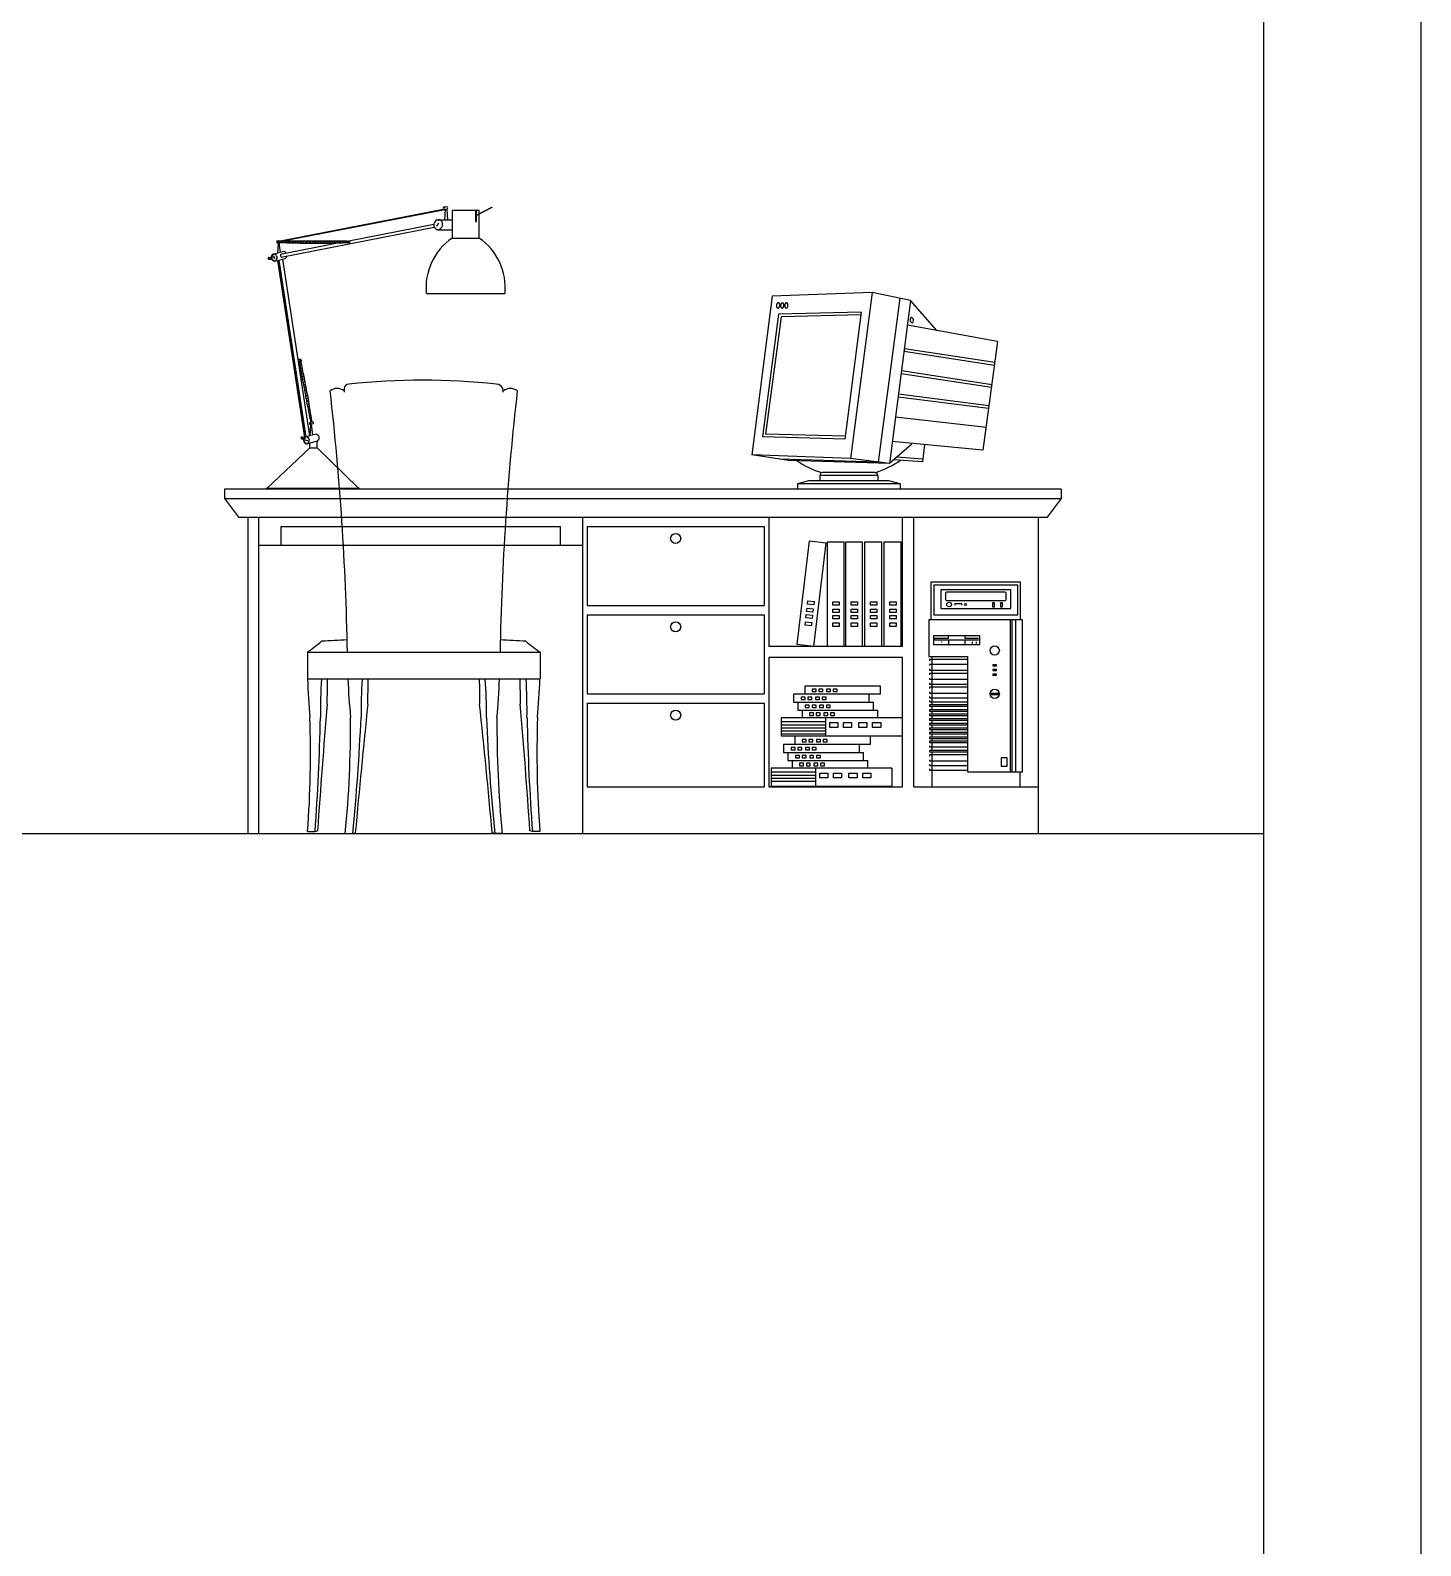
# Model space of a CAD drawing. Header units: inches. Extents: x 6.9 to 49.4, y 11.8 to 36.5.
# Drawn here: x 24.876 to 27.865, y 20.892 to 24.151 of the extents above; entities that cross this region are included whole.
import ezdxf

# ---------------------------------------------------------------- set-up
doc = ezdxf.new("R2010")
doc.units = ezdxf.units.IN
doc.header["$MEASUREMENT"] = 0
for name, color, linetype in [('02', 2, 'Continuous'), ('1', 1, 'Continuous'), ('kadrbm', 4, 'Continuous')]:
    doc.layers.add(name, color=color, linetype=linetype)

# ---------------------------------------------------------------- blocks, each defined once
blk = doc.blocks.new('kadrbm')
at = {"layer": 'kadrbm', "color": 4}
blk.add_lwpolyline([(0, 0), (0, 24.7972), (21, 24.7972), (21, 0), (0, 0)], close=True, dxfattribs=at)
blk.add_lwpolyline([(20.6631, 0.3257), (20.6631, 24.4603), (0.3369, 24.4603), (0.3369, 0.3257), (20.6631, 0.3257)], dxfattribs=at)

msp = doc.modelspace()

# ---------------------------------------------------------------- linework, layer by layer
at = {"layer": '02'}
for p, q in [((25.4092, 23.6977), (25.7632, 23.7661)), ((25.415, 23.6975), (25.7634, 23.7648)), ((25.7713, 23.7715), (25.7649, 23.7706)), ((25.7651, 23.7707), (25.7651, 23.7706)), ((25.7653, 23.7649), (25.7719, 23.7661)), ((25.7679, 23.7653), (25.7666, 23.7435)), ((25.7679, 23.7711), (25.7679, 23.771)), ((25.7713, 23.766), (25.7726, 23.7436)), ((25.841, 23.7637), (25.7825, 23.7637)), ((25.7825, 23.7637), (25.7825, 23.704)), ((25.8327, 23.7637), (25.8327, 23.74)), ((25.8353, 23.7536), (25.868, 23.7704)), ((25.868, 23.7696), (25.8353, 23.7529)), ((25.8353, 23.74), (25.8353, 23.7637)), ((25.841, 23.704), (25.841, 23.7637)), ((25.868, 23.7704), (25.868, 23.7696)), ((25.4154, 23.6629), (25.7442, 23.7278)), ((25.5568, 23.6977), (25.7433, 23.7342)), ((25.7499, 23.7299), (25.7495, 23.7303)), ((25.7537, 23.736), (25.7499, 23.7299)), ((25.7523, 23.7436), (25.7825, 23.7436)), ((25.7532, 23.7363), (25.7537, 23.736)), ((25.8327, 23.74), (25.8353, 23.74)), ((25.4067, 23.6938), (25.4091, 23.6939)), ((25.4091, 23.6978), (25.4071, 23.6977)), ((25.4087, 23.6939), (25.4075, 23.6717)), ((25.4101, 23.6948), (25.4102, 23.6974)), ((25.4104, 23.6948), (25.413, 23.6729)), ((25.4134, 23.6946), (25.4135, 23.6974)), ((25.414, 23.6694), (25.5362, 23.6936)), ((25.4167, 23.6945), (25.4169, 23.6975)), ((25.4201, 23.6944), (25.4202, 23.6975)), ((25.4234, 23.6942), (25.4235, 23.6975)), ((25.4267, 23.6941), (25.4268, 23.6976)), ((25.43, 23.694), (25.4301, 23.6976)), ((25.4333, 23.6939), (25.4335, 23.6976)), ((25.4366, 23.6938), (25.4368, 23.6976)), ((25.4399, 23.6937), (25.4401, 23.6977)), ((25.4433, 23.6936), (25.4434, 23.6977)), ((25.4466, 23.6935), (25.4467, 23.6977)), ((25.4499, 23.6934), (25.4501, 23.6977)), ((25.4532, 23.6934), (25.4534, 23.6977)), ((25.4565, 23.6933), (25.4567, 23.6977)), ((25.4598, 23.6932), (25.46, 23.6977)), ((25.4632, 23.6932), (25.4633, 23.6977)), ((25.4665, 23.6931), (25.4667, 23.6977)), ((25.4698, 23.6931), (25.47, 23.6977)), ((25.4731, 23.6931), (25.4733, 23.6977)), ((25.4764, 23.693), (25.4766, 23.6977)), ((25.4798, 23.693), (25.4799, 23.6977)), ((25.4831, 23.693), (25.4833, 23.6977)), ((25.4864, 23.693), (25.4866, 23.6977)), ((25.4897, 23.693), (25.4899, 23.6977)), ((25.493, 23.693), (25.4932, 23.6977)), ((25.4963, 23.693), (25.4965, 23.6977)), ((25.4997, 23.693), (25.4998, 23.6977)), ((25.503, 23.693), (25.5032, 23.6977)), ((25.5063, 23.6931), (25.5065, 23.6976)), ((25.5096, 23.6931), (25.5098, 23.6976)), ((25.5129, 23.6931), (25.5131, 23.6976)), ((25.5163, 23.6932), (25.5164, 23.6976)), ((25.5196, 23.6932), (25.5198, 23.6976)), ((25.5229, 23.6933), (25.5231, 23.6975)), ((25.5262, 23.6934), (25.5264, 23.6975)), ((25.5296, 23.6934), (25.5297, 23.6975)), ((25.5329, 23.6935), (25.533, 23.6974)), ((25.5362, 23.6936), (25.5363, 23.6974)), ((25.5395, 23.6937), (25.5397, 23.6974)), ((25.5428, 23.6938), (25.543, 23.6973)), ((25.5462, 23.6939), (25.5463, 23.6973)), ((25.5495, 23.694), (25.5496, 23.6972)), ((25.5528, 23.6941), (25.5529, 23.6972)), ((25.5564, 23.6977), (25.562, 23.6977)), ((25.5622, 23.6942), (25.5568, 23.6941)), ((25.7518, 23.722), (25.7825, 23.722)), ((25.7825, 23.704), (25.841, 23.704)), ((25.3883, 23.6584), (25.3948, 23.6584)), ((25.3886, 23.6624), (25.3937, 23.6624)), ((25.3983, 23.6643), (25.3988, 23.6646)), ((25.4009, 23.6601), (25.3983, 23.6643)), ((25.3988, 23.6646), (25.4014, 23.6604)), ((25.4214, 23.6749), (25.3992, 23.6698)), ((25.4014, 23.6604), (25.4009, 23.6601)), ((25.4013, 23.6547), (25.424, 23.6605)), ((25.41, 23.6569), (25.4681, 23.277)), ((25.4177, 23.6589), (25.476, 23.2788)), ((25.4074, 23.6562), (25.4656, 23.2756)), ((25.4087, 23.6566), (25.4669, 23.2765)), ((25.7272, 23.5846), (25.8963, 23.5846)), ((26.4706, 23.579), (26.4272, 23.238)), ((26.686, 23.587), (26.4706, 23.579)), ((26.686, 23.587), (26.6394, 23.23)), ((26.7684, 23.57), (26.686, 23.587)), ((26.745, 23.5748), (26.6989, 23.2222)), ((26.7684, 23.57), (26.7227, 23.2191)), ((26.825, 23.5052), (26.7684, 23.57)), ((26.4845, 23.5406), (26.4497, 23.2765)), ((26.4898, 23.5348), (26.4565, 23.2822)), ((26.6624, 23.545), (26.4845, 23.5406)), ((26.6616, 23.5389), (26.4898, 23.5348)), ((26.6624, 23.545), (26.6267, 23.272)), ((26.9553, 23.4817), (26.7616, 23.5166)), ((26.9495, 23.4363), (26.755, 23.4661)), ((26.9553, 23.4817), (26.924, 23.2478)), ((25.4572, 23.4429), (25.4508, 23.4429)), ((25.4575, 23.4389), (25.4514, 23.4389)), ((25.4546, 23.4343), (25.4577, 23.4374)), ((25.4556, 23.4283), (25.459, 23.4317)), ((26.9487, 23.4304), (26.7542, 23.4601)), ((25.4567, 23.4224), (25.4603, 23.4259)), ((25.4578, 23.4164), (25.4615, 23.4201)), ((25.4589, 23.4105), (25.4627, 23.4143)), ((25.46, 23.4045), (25.4639, 23.4084)), ((25.4611, 23.3986), (25.4651, 23.4026)), ((25.4622, 23.3927), (25.4663, 23.3967)), ((26.9425, 23.3827), (26.7479, 23.4124)), ((26.9433, 23.3886), (26.7487, 23.4184)), ((25.4633, 23.3867), (25.4674, 23.3908)), ((25.4644, 23.3808), (25.4685, 23.3849)), ((25.4655, 23.3749), (25.4697, 23.379)), ((25.4667, 23.369), (25.4708, 23.3731)), ((25.4678, 23.3631), (25.4718, 23.3671)), ((25.5507, 23.3802), (25.5507, 23.3731)), ((25.8925, 23.3731), (25.8925, 23.3752)), ((26.9368, 23.3435), (26.7422, 23.3682)), ((25.4689, 23.3572), (25.4729, 23.3612)), ((25.4701, 23.3513), (25.474, 23.3552)), ((25.4712, 23.3454), (25.475, 23.3492)), ((25.4724, 23.3395), (25.476, 23.3431)), ((25.4735, 23.3336), (25.477, 23.3371)), ((26.936, 23.3376), (26.7414, 23.3623)), ((25.4747, 23.3277), (25.478, 23.331)), ((25.4758, 23.3219), (25.4789, 23.3249)), ((25.4779, 23.3033), (25.4767, 23.2789)), ((25.477, 23.316), (25.4798, 23.3188)), ((25.4831, 23.3089), (25.4774, 23.3072)), ((25.4782, 23.3101), (25.4808, 23.3127)), ((25.4782, 23.3034), (25.484, 23.3052)), ((25.4797, 23.3039), (25.4822, 23.2802)), ((26.9316, 23.2965), (26.7357, 23.3187)), ((25.4591, 23.2723), (25.4634, 23.2723)), ((25.4594, 23.2763), (25.4655, 23.2763)), ((25.4668, 23.2698), (25.467, 23.2704)), ((25.4715, 23.2682), (25.4668, 23.2698)), ((25.4669, 23.2704), (25.4716, 23.2687)), ((25.4906, 23.2821), (25.4684, 23.277)), ((25.4705, 23.2619), (25.4932, 23.2678)), ((25.4716, 23.2687), (25.4715, 23.2682)), ((25.4926, 23.2528), (25.4926, 23.2676)), ((26.6267, 23.272), (26.4497, 23.2765)), ((26.6275, 23.278), (26.4565, 23.2822)), ((26.924, 23.2478), (26.7289, 23.2667)), ((25.4767, 23.2528), (25.3851, 23.1666)), ((25.4767, 23.2528), (25.4767, 23.2635)), ((25.4767, 23.2528), (25.4926, 23.2528)), ((25.5815, 23.1666), (25.4926, 23.2528)), ((26.6394, 23.23), (26.4272, 23.238)), ((26.5057, 23.2259), (26.4272, 23.238)), ((26.7713, 23.2609), (26.7227, 23.2191)), ((26.7984, 23.26), (26.794, 23.2231)), ((26.6989, 23.2222), (26.4864, 23.2288)), ((26.7227, 23.2191), (26.5057, 23.2259)), ((26.7227, 23.2191), (26.6394, 23.23)), ((26.794, 23.2231), (26.7326, 23.2276)), ((26.7948, 23.229), (26.7387, 23.2329)), ((26.5492, 23.1819), (26.5252, 23.1759)), ((26.7456, 23.1759), (26.5252, 23.1759)), ((26.5252, 23.1759), (26.5252, 23.1639)), ((26.7216, 23.1819), (26.5492, 23.1819)), ((26.6976, 23.1939), (26.5732, 23.1939)), ((26.5732, 23.1939), (26.5732, 23.1819)), ((26.6916, 23.1999), (26.5792, 23.1999)), ((26.6976, 23.1939), (26.6976, 23.1819)), ((26.7456, 23.1759), (26.7216, 23.1819)), ((26.7456, 23.1759), (26.7456, 23.1639)), ((27.0923, 23.1639), (25.2933, 23.1639)), ((25.2933, 23.1639), (25.2933, 23.1439)), ((25.2933, 23.1439), (27.0923, 23.1439)), ((25.2933, 23.1439), (25.3233, 23.1039)), ((25.3838, 23.1653), (25.3838, 23.1639)), ((25.3851, 23.1666), (25.5815, 23.1666)), ((25.5828, 23.1639), (25.5828, 23.1653)), ((27.0923, 23.1439), (27.0623, 23.1039)), ((27.0923, 23.1639), (27.0923, 23.1439)), ((25.3233, 23.1039), (27.0633, 23.1039)), ((25.3433, 23.1039), (25.3433, 22.4239)), ((25.3673, 22.4239), (25.3673, 23.1039)), ((26.0633, 23.1039), (26.0633, 22.4239)), ((26.4633, 23.1039), (26.4633, 22.8259)), ((26.7513, 22.8259), (26.7513, 23.1039)), ((26.7753, 22.5239), (26.7753, 23.1039)), ((27.0423, 23.1039), (27.0423, 22.4239)), ((25.4153, 23.0439), (25.4153, 23.0839)), ((25.4153, 23.0839), (26.0153, 23.0839)), ((26.0153, 23.0439), (26.0153, 23.0839)), ((26.0733, 23.0839), (26.0733, 22.9139)), ((26.0733, 23.0839), (26.4533, 23.0839)), ((26.4533, 23.0839), (26.4533, 22.9139)), ((25.3673, 23.0439), (26.0633, 23.0439)), ((26.5245, 22.8301), (26.551, 23.0533)), ((26.551, 23.0533), (26.5864, 23.0491)), ((26.5864, 23.0491), (26.5599, 22.8259)), ((26.5895, 22.8259), (26.5895, 23.0507)), ((26.5895, 23.0507), (26.6251, 23.0507)), ((26.6251, 23.0507), (26.6251, 22.8259)), ((26.6289, 22.8259), (26.6289, 23.0507)), ((26.6289, 23.0507), (26.6646, 23.0507)), ((26.6646, 23.0507), (26.6646, 22.8259)), ((26.6703, 22.8259), (26.6703, 23.0507)), ((26.6703, 23.0507), (26.7059, 23.0507)), ((26.7059, 23.0507), (26.7059, 22.8259)), ((26.7116, 23.0507), (26.7473, 23.0507)), ((26.7116, 22.8259), (26.7116, 23.0507)), ((26.7473, 23.0507), (26.7473, 22.8259)), ((27.0048, 22.9639), (26.8116, 22.9639)), ((26.8116, 22.9639), (26.8116, 22.8834)), ((26.9988, 22.9578), (26.8183, 22.9578)), ((26.8183, 22.9578), (26.8183, 22.894)), ((26.9836, 22.9478), (26.8336, 22.9478)), ((26.8336, 22.9478), (26.8336, 22.9078)), ((26.8436, 22.9408), (26.8436, 22.9268)), ((26.9716, 22.9428), (26.8456, 22.9428)), ((26.9736, 22.9268), (26.9736, 22.9408)), ((26.9836, 22.9078), (26.9836, 22.9478)), ((26.9988, 22.894), (26.9988, 22.9578)), ((27.0048, 22.8834), (27.0048, 22.9639)), ((26.0733, 22.9139), (26.4533, 22.9139)), ((26.5449, 22.9013), (26.5458, 22.9086)), ((26.5458, 22.9086), (26.5592, 22.907)), ((26.5468, 22.917), (26.5476, 22.9243)), ((26.5602, 22.9154), (26.5468, 22.917)), ((26.5476, 22.9243), (26.561, 22.9227)), ((26.561, 22.9227), (26.5602, 22.9154)), ((26.6014, 22.9148), (26.6014, 22.9221)), ((26.6014, 22.9221), (26.6149, 22.9221)), ((26.6149, 22.9148), (26.6014, 22.9148)), ((26.6149, 22.9221), (26.6149, 22.9148)), ((26.6409, 22.9148), (26.6409, 22.9221)), ((26.6409, 22.9221), (26.6544, 22.9221)), ((26.6544, 22.9148), (26.6409, 22.9148)), ((26.6544, 22.9221), (26.6544, 22.9148)), ((26.6822, 22.9148), (26.6822, 22.9221)), ((26.6822, 22.9221), (26.6957, 22.9221)), ((26.6957, 22.9148), (26.6822, 22.9148)), ((26.6957, 22.9221), (26.6957, 22.9148)), ((26.7235, 22.9148), (26.7235, 22.9221)), ((26.7235, 22.9221), (26.737, 22.9221)), ((26.737, 22.9148), (26.7235, 22.9148)), ((26.737, 22.9221), (26.737, 22.9148)), ((26.8336, 22.9078), (26.9836, 22.9078)), ((26.8456, 22.9248), (26.9716, 22.9248)), ((26.8783, 22.9178), (26.8633, 22.9178)), ((26.8633, 22.9178), (26.8633, 22.9148)), ((26.8783, 22.9148), (26.8783, 22.9178)), ((26.9487, 22.9197), (26.9442, 22.9197)), ((26.9442, 22.9197), (26.9442, 22.9108)), ((26.9442, 22.9108), (26.9487, 22.9108)), ((26.9487, 22.9108), (26.9487, 22.9197)), ((26.9659, 22.9197), (26.9614, 22.9197)), ((26.9614, 22.9197), (26.9614, 22.9108)), ((26.9614, 22.9108), (26.9659, 22.9108)), ((26.9659, 22.9108), (26.9659, 22.9197)), ((26.0733, 22.8939), (26.4533, 22.8939)), ((26.0733, 22.8939), (26.0733, 22.7239)), ((26.4533, 22.8939), (26.4533, 22.7239)), ((26.5414, 22.8717), (26.5423, 22.879)), ((26.5423, 22.879), (26.5557, 22.8774)), ((26.5433, 22.8874), (26.5441, 22.8947)), ((26.5567, 22.8858), (26.5433, 22.8874)), ((26.5441, 22.8947), (26.5575, 22.8931)), ((26.5583, 22.8997), (26.5449, 22.9013)), ((26.5557, 22.8774), (26.5548, 22.8701)), ((26.5575, 22.8931), (26.5567, 22.8858)), ((26.5592, 22.907), (26.5583, 22.8997)), ((26.6014, 22.899), (26.6014, 22.9063)), ((26.6014, 22.9063), (26.6149, 22.9063)), ((26.6149, 22.899), (26.6014, 22.899)), ((26.6014, 22.885), (26.6014, 22.8923)), ((26.6014, 22.8923), (26.6149, 22.8923)), ((26.6149, 22.885), (26.6014, 22.885)), ((26.6014, 22.8692), (26.6014, 22.8765)), ((26.6014, 22.8765), (26.6149, 22.8765)), ((26.6149, 22.9063), (26.6149, 22.899)), ((26.6149, 22.8923), (26.6149, 22.885)), ((26.6149, 22.8765), (26.6149, 22.8692)), ((26.6409, 22.899), (26.6409, 22.9063)), ((26.6409, 22.9063), (26.6544, 22.9063)), ((26.6544, 22.899), (26.6409, 22.899)), ((26.6409, 22.885), (26.6409, 22.8923)), ((26.6409, 22.8923), (26.6544, 22.8923)), ((26.6544, 22.885), (26.6409, 22.885)), ((26.6409, 22.8692), (26.6409, 22.8765)), ((26.6409, 22.8765), (26.6544, 22.8765)), ((26.6544, 22.9063), (26.6544, 22.899)), ((26.6544, 22.8923), (26.6544, 22.885)), ((26.6544, 22.8765), (26.6544, 22.8692)), ((26.6822, 22.899), (26.6822, 22.9063)), ((26.6822, 22.9063), (26.6957, 22.9063)), ((26.6957, 22.899), (26.6822, 22.899)), ((26.6822, 22.885), (26.6822, 22.8923)), ((26.6822, 22.8923), (26.6957, 22.8923)), ((26.6957, 22.885), (26.6822, 22.885)), ((26.6822, 22.8692), (26.6822, 22.8765)), ((26.6822, 22.8765), (26.6957, 22.8765)), ((26.6957, 22.9063), (26.6957, 22.899)), ((26.6957, 22.8923), (26.6957, 22.885)), ((26.6957, 22.8765), (26.6957, 22.8692)), ((26.7235, 22.899), (26.7235, 22.9063)), ((26.7235, 22.9063), (26.737, 22.9063)), ((26.737, 22.899), (26.7235, 22.899)), ((26.7235, 22.885), (26.7235, 22.8923)), ((26.7235, 22.8923), (26.737, 22.8923)), ((26.737, 22.885), (26.7235, 22.885)), ((26.7235, 22.8692), (26.7235, 22.8765)), ((26.7235, 22.8765), (26.737, 22.8765)), ((26.737, 22.9063), (26.737, 22.899)), ((26.737, 22.8923), (26.737, 22.885)), ((26.737, 22.8765), (26.737, 22.8692)), ((27.0088, 22.8834), (26.8076, 22.8834)), ((26.8076, 22.8834), (26.8076, 22.8046)), ((26.8183, 22.894), (26.9988, 22.894)), ((26.9823, 22.8834), (26.9823, 22.5554)), ((26.9865, 22.5554), (26.9865, 22.8834)), ((26.9938, 22.8834), (26.9938, 22.5554)), ((27.0088, 22.5554), (27.0088, 22.8834)), ((26.5548, 22.8701), (26.5414, 22.8717)), ((26.6149, 22.8692), (26.6014, 22.8692)), ((26.6544, 22.8692), (26.6409, 22.8692)), ((26.6957, 22.8692), (26.6822, 22.8692)), ((26.737, 22.8692), (26.7235, 22.8692)), ((26.9175, 22.8491), (26.8175, 22.8491)), ((26.8175, 22.8491), (26.8175, 22.8301)), ((26.8205, 22.8396), (26.8205, 22.8436)), ((26.8205, 22.8436), (26.8498, 22.8436)), ((26.8498, 22.8436), (26.8498, 22.8471)), ((26.8852, 22.8471), (26.8852, 22.8436)), ((26.8852, 22.8436), (26.9145, 22.8436)), ((26.9175, 22.8301), (26.9175, 22.8491)), ((25.4716, 22.8139), (25.9716, 22.8139)), ((25.4716, 22.8139), (25.4716, 22.7562)), ((25.9716, 22.8139), (25.9716, 22.7562)), ((26.7513, 22.8259), (26.4633, 22.8259)), ((26.5599, 22.8259), (26.5245, 22.8301)), ((26.8175, 22.8301), (26.9175, 22.8301)), ((26.9145, 22.8396), (26.8205, 22.8396)), ((26.8348, 22.8365), (26.8348, 22.8353)), ((26.8498, 22.8396), (26.8498, 22.8316)), ((26.8852, 22.8396), (26.8852, 22.8316)), ((26.9011, 22.8361), (26.9011, 22.8326)), ((26.9098, 22.8326), (26.9098, 22.8361)), ((26.4633, 22.8019), (26.4633, 22.5239)), ((26.7513, 22.8019), (26.4633, 22.8019)), ((26.7513, 22.5239), (26.7513, 22.8019)), ((26.8076, 22.8046), (26.8913, 22.8046)), ((26.8089, 22.7977), (26.8089, 22.795)), ((26.8913, 22.7977), (26.8089, 22.7977)), ((26.8089, 22.7875), (26.8089, 22.7848)), ((26.8913, 22.7875), (26.8089, 22.7875)), ((26.8089, 22.7779), (26.8089, 22.7752)), ((26.8138, 22.8046), (26.8138, 22.7001)), ((26.8913, 22.5554), (26.8913, 22.8046)), ((26.9531, 22.7861), (26.9453, 22.7861)), ((26.9453, 22.7861), (26.9453, 22.784)), ((26.9453, 22.784), (26.9531, 22.784)), ((26.9531, 22.784), (26.9531, 22.7861)), ((25.4716, 22.7562), (25.9716, 22.7562)), ((26.8089, 22.7752), (26.8913, 22.7752)), ((26.8089, 22.7677), (26.8089, 22.765)), ((26.8913, 22.7677), (26.8089, 22.7677)), ((26.8089, 22.7581), (26.8089, 22.7554)), ((26.8089, 22.7554), (26.8913, 22.7554)), ((26.8089, 22.7479), (26.8089, 22.7451)), ((26.8089, 22.7451), (26.8913, 22.7451)), ((26.9531, 22.7761), (26.9453, 22.7761)), ((26.9453, 22.7761), (26.9453, 22.774)), ((26.9453, 22.774), (26.9531, 22.774)), ((26.9531, 22.7661), (26.9453, 22.7661)), ((26.9453, 22.7661), (26.9453, 22.764)), ((26.9453, 22.764), (26.9531, 22.764)), ((26.9531, 22.774), (26.9531, 22.7761)), ((26.9531, 22.764), (26.9531, 22.7661)), ((26.0733, 22.7239), (26.4533, 22.7239)), ((26.7035, 22.7234), (26.5168, 22.7234)), ((26.5168, 22.7234), (26.5168, 22.7064)), ((26.5329, 22.7171), (26.5329, 22.7119)), ((26.5415, 22.7171), (26.5329, 22.7171)), ((26.5329, 22.7119), (26.5415, 22.7119)), ((26.7035, 22.7405), (26.5407, 22.7405)), ((26.5407, 22.7405), (26.5407, 22.7234)), ((26.5415, 22.7119), (26.5415, 22.7171)), ((26.5474, 22.7171), (26.5474, 22.7119)), ((26.556, 22.7171), (26.5474, 22.7171)), ((26.5474, 22.7119), (26.556, 22.7119)), ((26.556, 22.7119), (26.556, 22.7171)), ((26.5568, 22.7341), (26.5568, 22.729)), ((26.5654, 22.7341), (26.5568, 22.7341)), ((26.5568, 22.729), (26.5654, 22.729)), ((26.5637, 22.7171), (26.5637, 22.7119)), ((26.5722, 22.7171), (26.5637, 22.7171)), ((26.5637, 22.7119), (26.5722, 22.7119)), ((26.5654, 22.729), (26.5654, 22.7341)), ((26.5713, 22.7341), (26.5713, 22.729)), ((26.5799, 22.7341), (26.5713, 22.7341)), ((26.5713, 22.729), (26.5799, 22.729)), ((26.5722, 22.7119), (26.5722, 22.7171)), ((26.5782, 22.7171), (26.5782, 22.7119)), ((26.5867, 22.7171), (26.5782, 22.7171)), ((26.5782, 22.7119), (26.5867, 22.7119)), ((26.5799, 22.729), (26.5799, 22.7341)), ((26.5867, 22.7119), (26.5867, 22.7171)), ((26.5876, 22.7341), (26.5876, 22.729)), ((26.5961, 22.7341), (26.5876, 22.7341)), ((26.5876, 22.729), (26.5961, 22.729)), ((26.5961, 22.729), (26.5961, 22.7341)), ((26.6021, 22.7341), (26.6021, 22.729)), ((26.6106, 22.7341), (26.6021, 22.7341)), ((26.6021, 22.729), (26.6106, 22.729)), ((26.6106, 22.729), (26.6106, 22.7341)), ((26.6796, 22.7064), (26.6796, 22.7234)), ((26.7035, 22.7234), (26.7035, 22.7405)), ((26.8089, 22.7383), (26.8089, 22.7356)), ((26.8913, 22.7383), (26.8089, 22.7383)), ((26.8089, 22.7281), (26.8089, 22.7253)), ((26.8089, 22.7253), (26.8913, 22.7253)), ((26.8089, 22.7185), (26.8089, 22.7158)), ((26.8089, 22.7158), (26.8913, 22.7158)), ((26.9404, 22.7257), (26.958, 22.7257)), ((26.958, 22.7221), (26.9404, 22.7221)), ((26.0733, 22.7039), (26.4533, 22.7039)), ((26.0733, 22.7039), (26.0733, 22.5239)), ((26.4533, 22.7039), (26.4533, 22.5239)), ((26.5168, 22.7064), (26.6887, 22.7064)), ((26.5259, 22.7064), (26.5259, 22.6893)), ((26.5259, 22.6893), (26.6978, 22.6893)), ((26.5351, 22.6893), (26.5351, 22.6723)), ((26.542, 22.7), (26.542, 22.6949)), ((26.5506, 22.7), (26.542, 22.7)), ((26.542, 22.6949), (26.5506, 22.6949)), ((26.5506, 22.6949), (26.5506, 22.7)), ((26.5511, 22.6829), (26.5511, 22.6778)), ((26.5597, 22.6829), (26.5511, 22.6829)), ((26.5566, 22.7), (26.5566, 22.6949)), ((26.5651, 22.7), (26.5566, 22.7)), ((26.5566, 22.6949), (26.5651, 22.6949)), ((26.5597, 22.6778), (26.5597, 22.6829)), ((26.5651, 22.6949), (26.5651, 22.7)), ((26.5657, 22.6829), (26.5657, 22.6778)), ((26.5742, 22.6829), (26.5657, 22.6829)), ((26.5728, 22.7), (26.5728, 22.6949)), ((26.5813, 22.7), (26.5728, 22.7)), ((26.5728, 22.6949), (26.5813, 22.6949)), ((26.5742, 22.6778), (26.5742, 22.6829)), ((26.5813, 22.6949), (26.5813, 22.7)), ((26.5819, 22.6829), (26.5819, 22.6778)), ((26.5904, 22.6829), (26.5819, 22.6829)), ((26.5873, 22.7), (26.5873, 22.6949)), ((26.5958, 22.7), (26.5873, 22.7)), ((26.5873, 22.6949), (26.5958, 22.6949)), ((26.5904, 22.6778), (26.5904, 22.6829)), ((26.5958, 22.6949), (26.5958, 22.7)), ((26.5964, 22.6829), (26.5964, 22.6778)), ((26.6049, 22.6829), (26.5964, 22.6829)), ((26.6049, 22.6778), (26.6049, 22.6829)), ((26.6887, 22.6893), (26.6887, 22.7064)), ((26.6978, 22.6723), (26.6978, 22.6893)), ((26.8089, 22.7096), (26.8089, 22.7069)), ((26.8089, 22.7069), (26.8913, 22.7069)), ((26.8089, 22.7001), (26.8089, 22.6973)), ((26.8913, 22.7001), (26.8089, 22.7001)), ((26.8089, 22.6973), (26.8913, 22.6973)), ((26.8089, 22.6898), (26.8089, 22.6871)), ((26.8913, 22.6898), (26.8089, 22.6898)), ((26.8089, 22.6871), (26.8913, 22.6871)), ((26.8089, 22.6802), (26.8089, 22.6775)), ((26.8913, 22.6802), (26.8089, 22.6802)), ((26.8138, 22.6973), (26.8138, 22.6898)), ((26.8138, 22.6871), (26.8138, 22.6802)), ((26.7496, 22.6723), (26.4898, 22.6723)), ((26.4898, 22.6723), (26.4898, 22.6335)), ((26.4898, 22.6643), (26.5858, 22.6643)), ((26.4898, 22.6577), (26.5858, 22.6577)), ((26.4898, 22.6511), (26.5858, 22.6511)), ((26.5511, 22.6778), (26.5597, 22.6778)), ((26.5657, 22.6778), (26.5742, 22.6778)), ((26.5819, 22.6778), (26.5904, 22.6778)), ((26.5858, 22.6335), (26.5858, 22.6723)), ((26.5945, 22.6517), (26.5945, 22.6621)), ((26.5945, 22.6621), (26.6119, 22.6621)), ((26.6119, 22.6517), (26.5945, 22.6517)), ((26.5964, 22.6778), (26.6049, 22.6778)), ((26.6119, 22.6621), (26.6119, 22.6517)), ((26.6241, 22.6517), (26.6241, 22.6621)), ((26.6241, 22.6621), (26.6415, 22.6621)), ((26.6415, 22.6517), (26.6241, 22.6517)), ((26.6415, 22.6621), (26.6415, 22.6517)), ((26.6572, 22.6517), (26.6572, 22.6621)), ((26.6572, 22.6621), (26.6746, 22.6621)), ((26.6746, 22.6517), (26.6572, 22.6517)), ((26.6746, 22.6621), (26.6746, 22.6517)), ((26.6868, 22.6517), (26.6868, 22.6621)), ((26.6868, 22.6621), (26.7043, 22.6621)), ((26.7043, 22.6517), (26.6868, 22.6517)), ((26.7043, 22.6621), (26.7043, 22.6517)), ((26.8089, 22.6775), (26.8913, 22.6775)), ((26.8913, 22.67), (26.8089, 22.67)), ((26.8089, 22.67), (26.8089, 22.6673)), ((26.8089, 22.6673), (26.8913, 22.6673)), ((26.8089, 22.6604), (26.8089, 22.6577)), ((26.8913, 22.6604), (26.8089, 22.6604)), ((26.8089, 22.6577), (26.8913, 22.6577)), ((26.8089, 22.6502), (26.8089, 22.6475)), ((26.8913, 22.6502), (26.8089, 22.6502)), ((26.8089, 22.6475), (26.8913, 22.6475)), ((26.8138, 22.6775), (26.8138, 22.67)), ((26.8138, 22.6673), (26.8138, 22.6604)), ((26.8138, 22.6577), (26.8138, 22.6502)), ((26.8138, 22.6475), (26.8138, 22.6406)), ((26.4898, 22.6445), (26.5858, 22.6445)), ((26.4898, 22.6379), (26.5858, 22.6379)), ((26.4898, 22.6335), (26.7496, 22.6335)), ((26.6821, 22.6152), (26.4954, 22.6152)), ((26.4954, 22.6152), (26.4954, 22.5981)), ((26.5193, 22.6322), (26.5193, 22.6152)), ((26.5354, 22.6258), (26.5354, 22.6207)), ((26.544, 22.6258), (26.5354, 22.6258)), ((26.5354, 22.6207), (26.544, 22.6207)), ((26.544, 22.6207), (26.544, 22.6258)), ((26.5499, 22.6258), (26.5499, 22.6207)), ((26.5585, 22.6258), (26.5499, 22.6258)), ((26.5499, 22.6207), (26.5585, 22.6207)), ((26.5585, 22.6207), (26.5585, 22.6258)), ((26.5662, 22.6258), (26.5662, 22.6207)), ((26.5747, 22.6258), (26.5662, 22.6258)), ((26.5662, 22.6207), (26.5747, 22.6207)), ((26.5747, 22.6207), (26.5747, 22.6258)), ((26.5807, 22.6258), (26.5807, 22.6207)), ((26.5892, 22.6258), (26.5807, 22.6258)), ((26.5807, 22.6207), (26.5892, 22.6207)), ((26.5892, 22.6207), (26.5892, 22.6258)), ((26.6582, 22.5981), (26.6582, 22.6152)), ((26.6821, 22.6152), (26.6821, 22.6322)), ((26.8089, 22.6406), (26.8089, 22.6379)), ((26.8913, 22.6406), (26.8089, 22.6406)), ((26.8089, 22.6379), (26.8913, 22.6379)), ((26.8913, 22.6311), (26.8089, 22.6311)), ((26.8089, 22.6311), (26.8089, 22.6283)), ((26.8089, 22.6283), (26.8913, 22.6283)), ((26.8089, 22.6222), (26.8089, 22.6194)), ((26.8913, 22.6222), (26.8089, 22.6222)), ((26.8089, 22.6194), (26.8913, 22.6194)), ((26.8138, 22.6379), (26.8138, 22.6311)), ((26.8138, 22.6283), (26.8138, 22.6222)), ((26.8138, 22.6194), (26.8138, 22.6024)), ((26.4954, 22.5981), (26.6673, 22.5981)), ((26.5045, 22.5981), (26.5045, 22.581)), ((26.5115, 22.6088), (26.5115, 22.6037)), ((26.5201, 22.6088), (26.5115, 22.6088)), ((26.5115, 22.6037), (26.5201, 22.6037)), ((26.5201, 22.6037), (26.5201, 22.6088)), ((26.5206, 22.5917), (26.5206, 22.5866)), ((26.5292, 22.5917), (26.5206, 22.5917)), ((26.5206, 22.5866), (26.5292, 22.5866)), ((26.526, 22.6088), (26.526, 22.6037)), ((26.5346, 22.6088), (26.526, 22.6088)), ((26.526, 22.6037), (26.5346, 22.6037)), ((26.5292, 22.5866), (26.5292, 22.5917)), ((26.5346, 22.6037), (26.5346, 22.6088)), ((26.5351, 22.5917), (26.5351, 22.5866)), ((26.5437, 22.5917), (26.5351, 22.5917)), ((26.5351, 22.5866), (26.5437, 22.5866)), ((26.5423, 22.6088), (26.5423, 22.6037)), ((26.5508, 22.6088), (26.5423, 22.6088)), ((26.5423, 22.6037), (26.5508, 22.6037)), ((26.5437, 22.5866), (26.5437, 22.5917)), ((26.5508, 22.6037), (26.5508, 22.6088)), ((26.5514, 22.5917), (26.5514, 22.5866)), ((26.5599, 22.5917), (26.5514, 22.5917)), ((26.5514, 22.5866), (26.5599, 22.5866)), ((26.5568, 22.6088), (26.5568, 22.6037)), ((26.5653, 22.6088), (26.5568, 22.6088)), ((26.5568, 22.6037), (26.5653, 22.6037)), ((26.5599, 22.5866), (26.5599, 22.5917)), ((26.5653, 22.6037), (26.5653, 22.6088)), ((26.5659, 22.5917), (26.5659, 22.5866)), ((26.5744, 22.5917), (26.5659, 22.5917)), ((26.5659, 22.5866), (26.5744, 22.5866)), ((26.5744, 22.5866), (26.5744, 22.5917)), ((26.6673, 22.581), (26.6673, 22.5981)), ((26.8089, 22.6126), (26.8089, 22.6099)), ((26.8089, 22.6099), (26.8913, 22.6099)), ((26.8089, 22.6024), (26.8089, 22.5996)), ((26.8913, 22.6024), (26.8089, 22.6024)), ((26.8089, 22.5996), (26.8913, 22.5996)), ((26.8089, 22.5928), (26.8089, 22.5901)), ((26.8913, 22.5928), (26.8089, 22.5928)), ((26.8089, 22.5825), (26.8089, 22.5798)), ((26.8138, 22.5996), (26.8138, 22.5239)), ((26.9761, 22.5868), (26.9629, 22.5868)), ((26.9629, 22.5868), (26.9629, 22.5688)), ((26.9761, 22.5688), (26.9761, 22.5868)), ((26.7282, 22.564), (26.4684, 22.564)), ((26.4684, 22.564), (26.4684, 22.5253)), ((26.4684, 22.556), (26.5644, 22.556)), ((26.4684, 22.5494), (26.5644, 22.5494)), ((26.5045, 22.581), (26.6764, 22.581)), ((26.5137, 22.581), (26.5137, 22.564)), ((26.5297, 22.5747), (26.5297, 22.5696)), ((26.5383, 22.5747), (26.5297, 22.5747)), ((26.5297, 22.5696), (26.5383, 22.5696)), ((26.5383, 22.5696), (26.5383, 22.5747)), ((26.5443, 22.5747), (26.5443, 22.5696)), ((26.5528, 22.5747), (26.5443, 22.5747)), ((26.5443, 22.5696), (26.5528, 22.5696)), ((26.5528, 22.5696), (26.5528, 22.5747)), ((26.5605, 22.5747), (26.5605, 22.5696)), ((26.569, 22.5747), (26.5605, 22.5747)), ((26.5605, 22.5696), (26.569, 22.5696)), ((26.5644, 22.5253), (26.5644, 22.564)), ((26.569, 22.5696), (26.569, 22.5747)), ((26.5731, 22.5434), (26.5731, 22.5538)), ((26.5731, 22.5538), (26.5905, 22.5538)), ((26.575, 22.5747), (26.575, 22.5696)), ((26.5835, 22.5747), (26.575, 22.5747)), ((26.575, 22.5696), (26.5835, 22.5696)), ((26.5835, 22.5696), (26.5835, 22.5747)), ((26.5905, 22.5538), (26.5905, 22.5434)), ((26.6027, 22.5434), (26.6027, 22.5538)), ((26.6027, 22.5538), (26.6201, 22.5538)), ((26.6201, 22.5538), (26.6201, 22.5434)), ((26.6358, 22.5434), (26.6358, 22.5538)), ((26.6358, 22.5538), (26.6532, 22.5538)), ((26.6532, 22.5538), (26.6532, 22.5434)), ((26.6654, 22.5434), (26.6654, 22.5538)), ((26.6654, 22.5538), (26.6828, 22.5538)), ((26.6764, 22.564), (26.6764, 22.581)), ((26.6828, 22.5538), (26.6828, 22.5434)), ((26.7282, 22.564), (26.7282, 22.5253)), ((26.8089, 22.5798), (26.8913, 22.5798)), ((26.8089, 22.573), (26.8089, 22.5703)), ((26.8089, 22.5703), (26.8913, 22.5703)), ((26.8089, 22.5627), (26.8089, 22.56)), ((26.8089, 22.56), (26.8913, 22.56)), ((27.0088, 22.5554), (26.8913, 22.5554)), ((26.9629, 22.5688), (26.9761, 22.5688)), ((27.0038, 22.5239), (27.0038, 22.5554)), ((26.0733, 22.5239), (26.4533, 22.5239)), ((26.4633, 22.5239), (26.7513, 22.5239)), ((26.4684, 22.5428), (26.5644, 22.5428)), ((26.4684, 22.5362), (26.5644, 22.5362)), ((26.4684, 22.5253), (26.7282, 22.5253)), ((26.5905, 22.5434), (26.5731, 22.5434)), ((26.6201, 22.5434), (26.6027, 22.5434)), ((26.6532, 22.5434), (26.6358, 22.5434)), ((26.6828, 22.5434), (26.6654, 22.5434)), ((26.7753, 22.5239), (27.0423, 22.5239)), ((25.4719, 22.4281), (25.4879, 22.4281)), ((25.4879, 22.4281), (25.4934, 22.4294)), ((25.553, 22.4239), (25.569, 22.4239)), ((25.569, 22.4239), (25.5744, 22.4252)), ((25.8742, 22.4239), (25.8688, 22.4252)), ((25.8902, 22.4239), (25.8742, 22.4239)), ((25.9553, 22.4281), (25.9498, 22.4294)), ((25.9713, 22.4281), (25.9553, 22.4281)), ((26.0633, 22.4239), (27.0423, 22.4239))]:
    msp.add_line(p, q, dxfattribs=at)
for centre, radius in [((26.2633, 23.0582), 0.0108), ((26.8512, 22.9162), 0.005), ((26.8863, 22.9162), 0.002), ((26.2633, 22.8682), 0.0108), ((26.9492, 22.8173), 0.01), ((26.9492, 22.7239), 0.01), ((26.2633, 22.6782), 0.0108)]:
    msp.add_circle(centre, radius, dxfattribs=at)
for centre, radius, start, end in [((25.7656, 23.7678), 0.00293, 113.0446, 254.6581), ((25.7655, 23.7677), 0.00249, 113.1426, 250.793), ((25.765, 23.7689), 0.00166, 50.4535, 109.7189), ((25.7651, 23.7667), 0.00172, 260.6456, 290.3416), ((25.7644, 23.7677), 0.00299, 295.9717, 55.8772), ((25.7703, 23.7687), 0.00298, 301.136, 71.7859), ((25.7544, 23.7326), 0.0113, 103.1956, 244.8092), ((25.7518, 23.7287), 0.00663, 250.7967, 280.4927), ((25.7523, 23.7295), 0.0141, 63.9209, 91.7064), ((25.7524, 23.7357), 0.00604, 74.78, 93.9091), ((25.7504, 23.7336), 0.0118, 282.9119, 46.5653), ((25.4055, 23.6958), 0.00181, 309.2421, 104.9553), ((25.4081, 23.6956), 0.00243, 121.5333, 227.8544), ((25.4068, 23.695), 0.00121, 251.4881, 281.1842), ((25.4074, 23.6958), 0.00257, 310.7011, 49.2989), ((25.4729, 17.933), 5.7648, 89.17587, 90.62906), ((25.4897, 25.4662), 1.7732, 267.4143, 272.1428), ((25.5569, 23.696), 0.00189, 115.5107, 257.1243), ((25.5565, 23.6966), 0.00111, 79.8272, 109.5232), ((25.5567, 23.6952), 0.00107, 260.4499, 74.302), ((25.5613, 23.6959), 0.00192, 298.383, 69.0328), ((25.8558, 23.5975), 0.1293, 124.5412, 185.7276), ((25.7677, 23.5975), 0.1293, 354.2724, 55.4588), ((25.3889, 23.6603), 0.00206, 102.5883, 244.2019), ((25.3884, 23.6596), 0.00121, 250.1893, 279.8854), ((25.3886, 23.6612), 0.00117, 39.9972, 99.2627), ((25.388, 23.6605), 0.0021, 285.5154, 45.421), ((25.4016, 23.6624), 0.00792, 116.914, 258.5276), ((25.4015, 23.6622), 0.00673, 117.012, 254.6625), ((25.3999, 23.6653), 0.00448, 54.3229, 113.5884), ((25.3997, 23.6641), 0.00424, 88.4984, 107.6275), ((25.3984, 23.662), 0.00806, 299.8411, 59.7467), ((25.4192, 23.6671), 0.00567, 155.8582, 227.8394), ((25.4194, 23.6671), 0.00804, 35.4072, 75.6553), ((25.4194, 23.6671), 0.00804, 305.0055, 346.5198), ((25.4005, 23.6593), 0.00465, 264.5151, 294.2111), ((26.4897, 23.5587), 0.00958, 161.0104, 189.0071), ((26.4849, 23.561), 0.00426, 119.5455, 161.0011), ((26.4839, 23.5629), 0.00216, 50.472, 119.5455), ((26.4806, 23.5603), 0.00648, 9.0071, 50.4203), ((26.4775, 23.5598), 0.00958, 341.0104, 9.0071), ((26.4984, 23.5585), 0.00958, 161.0104, 189.0071), ((26.4955, 23.5595), 0.00648, 143.9668, 161.0104), ((26.4937, 23.5608), 0.00426, 119.5455, 143.9668), ((26.4927, 23.5626), 0.00216, 50.472, 119.5455), ((26.4894, 23.56), 0.00648, 9.0071, 50.4203), ((26.4863, 23.5595), 0.00958, 341.0104, 9.0071), ((26.5072, 23.5587), 0.00958, 161.0104, 189.0071), ((26.5043, 23.5597), 0.00648, 143.9668, 161.0104), ((26.5025, 23.561), 0.00426, 119.5455, 143.9668), ((26.5014, 23.5629), 0.00216, 50.472, 119.5455), ((26.4981, 23.5603), 0.00648, 9.0071, 50.4203), ((26.4951, 23.5598), 0.00958, 341.0104, 9.0071), ((26.4866, 23.5582), 0.00648, 189.0071, 230.329), ((26.4833, 23.5556), 0.00216, 230.472, 299.5455), ((26.4822, 23.5575), 0.00426, 299.5455, 340.9099), ((26.4954, 23.558), 0.00648, 189.0071, 230.329), ((26.4921, 23.5554), 0.00216, 230.472, 299.5455), ((26.491, 23.5572), 0.00426, 299.5455, 340.9099), ((26.5041, 23.5582), 0.00648, 189.0071, 206.0507), ((26.5022, 23.5573), 0.00426, 206.0507, 230.472), ((26.5008, 23.5556), 0.00216, 230.472, 299.5455), ((26.4998, 23.5575), 0.00426, 299.5455, 323.9668), ((26.498, 23.5588), 0.00648, 323.9668, 341.0104), ((26.774, 23.529), 0.00648, 161.2704, 178.314), ((26.7771, 23.5289), 0.00958, 178.314, 206.3107), ((26.7719, 23.5297), 0.00426, 136.8491, 161.2704), ((26.7703, 23.5311), 0.00216, 67.7756, 136.8491), ((26.7695, 23.5292), 0.00426, 43.3543, 67.7756), ((26.7679, 23.5276), 0.00648, 26.3107, 43.3543), ((26.7651, 23.5263), 0.00958, 358.314, 26.3107), ((26.7743, 23.5275), 0.00648, 206.3107, 223.3543), ((26.7727, 23.526), 0.00426, 223.3543, 247.7756), ((26.7719, 23.524), 0.00216, 247.7756, 316.849), ((26.7703, 23.5255), 0.00426, 316.8491, 358.3851), ((31.6666, 24.5521), 6.3118, 190.15883, 191.37166), ((25.4572, 23.4417), 0.00117, 80.7373, 254.3933), ((25.4574, 23.4401), 0.00121, 260.1146, 289.8107), ((25.4569, 23.4408), 0.00206, 295.7981, 77.4117), ((23.7162, 23.0514), 1.7838, 8.2838, 12.5466), ((25.7191, 21.9002), 1.4984, 83.9318, 96.0682), ((25.5354, 23.3563), 0.0245, 52.2533, 127.7467), ((19.7256, 22.7121), 5.8327, 0.99921, 6.53193), ((25.5607, 23.3802), 0.01, 90, 180), ((25.8775, 23.3752), 0.015, 0, 90), ((31.7176, 22.7121), 5.8327, 173.46807, 179.00079), ((25.9078, 23.3563), 0.0245, 52.2533, 127.7467), ((25.4782, 23.3054), 0.00206, 120.5493, 262.1629), ((25.4773, 23.3052), 0.0021, 303.4765, 117.2738), ((25.4779, 23.3045), 0.00121, 268.1504, 297.8464), ((25.4827, 23.3069), 0.00209, 308.6408, 79.2907), ((25.4597, 23.2743), 0.00206, 102.5883, 244.2019), ((25.4592, 23.2735), 0.00121, 250.1893, 279.8854), ((25.4594, 23.2751), 0.00117, 39.9972, 99.2627), ((25.4588, 23.2744), 0.0021, 285.5154, 45.421), ((25.4709, 23.2696), 0.00792, 116.914, 258.5276), ((25.4707, 23.2694), 0.00673, 117.012, 254.6625), ((25.4691, 23.2726), 0.00448, 54.3229, 113.5884), ((25.4676, 23.2693), 0.00806, 299.8411, 59.7467), ((25.4886, 23.2743), 0.00804, 305.0055, 75.6553), ((25.4697, 23.2665), 0.00465, 264.5151, 294.2111), ((26.6345, 23.3878), 0.1966, 235.741, 253.1068), ((26.6345, 23.3878), 0.1966, 287.1168, 304.9067), ((26.5792, 23.1939), 0.006, 90, 180), ((26.6916, 23.1939), 0.006, 0, 90), ((25.3851, 23.1653), 0.00133, 90, 180), ((25.5815, 23.1653), 0.00133, 0, 90), ((26.8456, 22.9408), 0.002, 90, 180), ((26.9716, 22.9408), 0.002, 0, 90), ((26.8456, 22.9268), 0.002, 180, 270), ((26.9716, 22.9268), 0.002, 270, 0), ((25.0964, 23.3362), 0.6431, 305.6938, 309.0856), ((26.4196, 6.452), 16.4107, 93.01369, 93.20608), ((25.0235, 6.452), 16.4107, 86.79392, 86.98631), ((26.3468, 23.3362), 0.6431, 230.9144, 234.3062), ((27.3198, 22.831), 1.8496, 182.3171, 184.8932), ((26.6177, 22.6889), 1.1182, 176.5497, 180.8044), ((20.9372, 22.8003), 4.5779, 358.7699, 359.4481), ((27.0436, 22.8146), 1.4861, 182.2523, 185.4597), ((26.4845, 22.6873), 0.8977, 175.5963, 180.8977), ((21.0245, 22.8003), 4.5779, 358.7699, 359.4481), ((30.4187, 22.8003), 4.5779, 180.5519, 181.2301), ((24.9587, 22.6873), 0.8977, 359.1023, 4.4037), ((24.3996, 22.8146), 1.4861, 354.5403, 357.7477), ((30.506, 22.8003), 4.5779, 180.5519, 181.2301), ((24.8255, 22.6889), 1.1182, 359.1956, 3.4503), ((24.1234, 22.831), 1.8496, 355.1068, 357.6829), ((44.7198, 21.1077), 19.2719, 175.25456, 176.06727), ((45.4366, 20.6343), 19.9427, 174.04871, 174.84763), ((6.0066, 20.6343), 19.9427, 5.15237, 5.95129), ((6.7234, 21.1077), 19.2719, 3.93273, 4.74544), ((23.2069, 22.5968), 2.2713, 355.7413, 1.9275), ((20.9601, 22.7669), 4.5404, 355.7209, 358.8172), ((23.2108, 22.6541), 2.3534, 354.3871, 0.4643), ((20.8809, 22.8861), 4.7108, 354.3702, 357.41), ((30.5623, 22.8861), 4.7108, 182.59, 185.6298), ((28.2324, 22.6541), 2.3534, 179.5357, 185.6129), ((30.4831, 22.7669), 4.5404, 181.1828, 184.2791), ((28.2363, 22.5968), 2.2713, 178.0725, 184.2587)]:
    msp.add_arc(centre, radius, start, end, dxfattribs=at)
msp.add_open_spline([(25.4578, 23.4393), (25.4577, 23.4393), (25.4576, 23.4393), (25.4573, 23.4393), (25.457, 23.4394), (25.4567, 23.4397), (25.4566, 23.4398), (25.4563, 23.4402), (25.4562, 23.4404), (25.4561, 23.441), (25.4562, 23.4412), (25.4562, 23.4416), (25.4563, 23.4418), (25.4565, 23.4421), (25.4566, 23.4422), (25.4568, 23.4424), (25.4569, 23.4424), (25.457, 23.4425)], degree=3, knots=[3.294068, 3.294068, 3.294068, 3.294068, 3.647859, 3.647859, 4.043866, 4.043866, 4.439873, 4.439873, 4.83588, 4.83588, 5.231886, 5.231886, 5.627893, 5.627893, 6.0239, 6.0239, 6.283185, 6.283185, 6.283185, 6.283185], dxfattribs=at)
msp.add_open_spline([(25.457, 23.4425), (25.457, 23.4425), (25.457, 23.4425), (25.457, 23.4425)], degree=3, dxfattribs=at)
at = {"layer": '1'}
msp.add_line((7.202, 22.4239), (27.5282, 22.4239), dxfattribs=at)

# ---------------------------------------------------------------- block references
at = {"layer": 'kadrbm'}
msp.add_blockref('kadrbm', (6.8651, 11.7523), dxfattribs=at)

doc.saveas('drawing.dxf')
